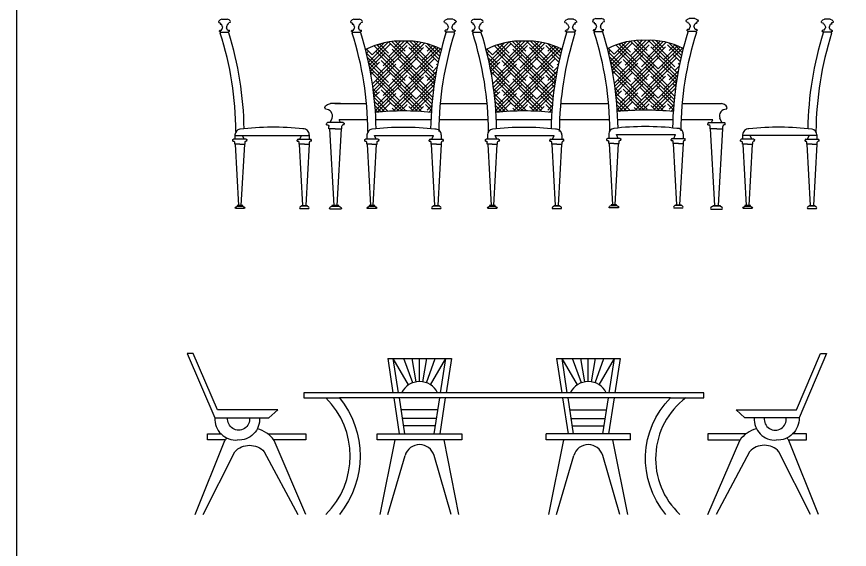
# Model space of a CAD drawing. Header units: millimetres. Extents: x 577 to 2337, y 236 to 943.
# Drawn here: x 739.874 to 744.01, y 696.494 to 699.139 of the extents above; entities that cross this region are included whole.
import ezdxf

# ---------------------------------------------------------------- set-up
doc = ezdxf.new("R2010")
doc.units = ezdxf.units.MM
doc.header["$LTSCALE"] = 0.01
doc.layers.add('06-Furn', color=4, linetype='Continuous')

# ---------------------------------------------------------------- blocks, each defined once
blk = doc.blocks.new('05')
at = {"layer": '06-Furn', "color": 17}
for p, q in [((773.66, 607.0099), (773.6669, 607.0087)), ((773.6669, 607.0087), (773.6663, 607.0021)), ((773.6663, 607.0021), (773.6726, 607.0021)), ((773.6781, 606.9894), (773.6726, 607.0021)), ((773.6742, 607.0265), (773.7025, 607.0265)), ((773.6904, 607.0265), (773.6904, 607.0271)), ((773.7033, 607.0021), (773.6978, 606.9894)), ((773.7033, 607.0021), (773.7066, 607.0021)), ((773.7066, 607.0021), (773.7097, 607.0087)), ((773.7166, 607.0099), (773.7097, 607.0087)), ((774.3157, 607.0099), (774.3225, 607.0087)), ((774.3225, 607.0087), (774.3219, 607.0021)), ((774.3219, 607.0021), (774.3282, 607.0021)), ((774.3337, 606.9894), (774.3282, 607.0021)), ((774.3298, 607.0265), (774.3581, 607.0265)), ((774.346, 607.0265), (774.346, 607.0271)), ((774.359, 607.0021), (774.3534, 606.9894)), ((774.359, 607.0021), (774.3622, 607.0021)), ((774.3622, 607.0021), (774.3653, 607.0087)), ((774.3722, 607.0099), (774.3653, 607.0087)), ((774.7802, 607.0099), (774.787, 607.0087)), ((774.7902, 607.0021), (774.787, 607.0087)), ((774.7934, 607.0021), (774.7902, 607.0021)), ((774.7934, 607.0021), (774.799, 606.9894)), ((774.8226, 607.0265), (774.7943, 607.0265)), ((774.8064, 607.0265), (774.8064, 607.0271)), ((774.8186, 606.9894), (774.8242, 607.0021)), ((774.8304, 607.0021), (774.8242, 607.0021)), ((774.8367, 607.0099), (774.8298, 607.0087)), ((774.8298, 607.0087), (774.8304, 607.0021)), ((774.9143, 607.0099), (774.9212, 607.0087)), ((774.9212, 607.0087), (774.9206, 607.0021)), ((774.9206, 607.0021), (774.9268, 607.0021)), ((774.9324, 606.9894), (774.9268, 607.0021)), ((774.9284, 607.0265), (774.9567, 607.0265)), ((774.9446, 607.0265), (774.9446, 607.0271)), ((774.9576, 607.0021), (774.952, 606.9894)), ((774.9576, 607.0021), (774.9608, 607.0021)), ((774.9608, 607.0021), (774.9639, 607.0087)), ((774.9708, 607.0099), (774.9639, 607.0087)), ((775.3788, 607.0099), (775.3857, 607.0087)), ((775.3888, 607.0021), (775.3857, 607.0087)), ((775.392, 607.0021), (775.3888, 607.0021)), ((775.392, 607.0021), (775.3976, 606.9894)), ((775.4212, 607.0265), (775.3929, 607.0265)), ((775.405, 607.0265), (775.405, 607.0271)), ((775.4173, 606.9894), (775.4228, 607.0021)), ((775.4291, 607.0021), (775.4228, 607.0021)), ((775.4353, 607.0099), (775.4284, 607.0087)), ((775.4284, 607.0087), (775.4291, 607.0021)), ((775.5175, 607.0139), (775.5244, 607.0127)), ((775.5244, 607.0127), (775.5238, 607.0061)), ((775.5238, 607.0061), (775.53, 607.0061)), ((775.5356, 606.9934), (775.53, 607.0061)), ((775.5317, 607.0304), (775.5599, 607.0304)), ((775.5479, 607.0304), (775.5479, 607.0311)), ((775.5608, 607.0061), (775.5553, 606.9934)), ((775.5608, 607.0061), (775.5641, 607.0061)), ((775.5641, 607.0061), (775.5672, 607.0127)), ((775.5741, 607.0139), (775.5672, 607.0127)), ((775.982, 607.0139), (775.9889, 607.0127)), ((775.992, 607.0061), (775.9889, 607.0127)), ((775.9953, 607.0061), (775.992, 607.0061)), ((775.9953, 607.0061), (776.0008, 606.9934)), ((776.0245, 607.0304), (775.9962, 607.0304)), ((776.0083, 607.0304), (776.0083, 607.0311)), ((776.0205, 606.9934), (776.0261, 607.0061)), ((776.0323, 607.0061), (776.0261, 607.0061)), ((776.0386, 607.0139), (776.0317, 607.0127)), ((776.0317, 607.0127), (776.0323, 607.0061)), ((776.6538, 607.0099), (776.6607, 607.0087)), ((776.6638, 607.0021), (776.6607, 607.0087)), ((776.667, 607.0021), (776.6638, 607.0021)), ((776.667, 607.0021), (776.6726, 606.9894)), ((776.6962, 607.0265), (776.6679, 607.0265)), ((776.68, 607.0265), (776.68, 607.0271)), ((776.6923, 606.9894), (776.6978, 607.0021)), ((776.7041, 607.0021), (776.6978, 607.0021)), ((776.7103, 607.0099), (776.7035, 607.0087)), ((776.7035, 607.0087), (776.7041, 607.0021)), ((773.6634, 606.9653), (773.6634, 606.9689)), ((773.6634, 606.9653), (773.6668, 606.9653)), ((773.6665, 606.9722), (773.6728, 606.9722)), ((773.6707, 606.9618), (773.705, 606.9618)), ((773.6728, 606.9722), (773.6781, 606.9844)), ((773.7031, 606.9722), (773.6978, 606.9844)), ((773.7031, 606.9722), (773.7109, 606.9722)), ((773.7132, 606.9653), (773.7096, 606.9653)), ((773.7132, 606.9653), (773.7132, 606.9689)), ((774.319, 606.9653), (774.319, 606.9689)), ((774.319, 606.9653), (774.3224, 606.9653)), ((774.3221, 606.9722), (774.3284, 606.9722)), ((774.3263, 606.9618), (774.3606, 606.9618)), ((774.3284, 606.9722), (774.3337, 606.9844)), ((774.3587, 606.9722), (774.3534, 606.9844)), ((774.3587, 606.9722), (774.3665, 606.9722)), ((774.3688, 606.9653), (774.3652, 606.9653)), ((774.3688, 606.9653), (774.3688, 606.9689)), ((774.7836, 606.9653), (774.7836, 606.9689)), ((774.7836, 606.9653), (774.7871, 606.9653)), ((774.7936, 606.9722), (774.7859, 606.9722)), ((774.8261, 606.9618), (774.7918, 606.9618)), ((774.7936, 606.9722), (774.799, 606.9844)), ((774.824, 606.9722), (774.8186, 606.9844)), ((774.8303, 606.9722), (774.824, 606.9722)), ((774.8334, 606.9653), (774.8299, 606.9653)), ((774.8334, 606.9653), (774.8334, 606.9689)), ((774.9176, 606.9653), (774.9176, 606.9689)), ((774.9176, 606.9653), (774.9211, 606.9653)), ((774.9207, 606.9722), (774.927, 606.9722)), ((774.9249, 606.9618), (774.9592, 606.9618)), ((774.927, 606.9722), (774.9324, 606.9844)), ((774.9574, 606.9722), (774.952, 606.9844)), ((774.9574, 606.9722), (774.9651, 606.9722)), ((774.9674, 606.9653), (774.9638, 606.9653)), ((774.9674, 606.9653), (774.9674, 606.9689)), ((775.3822, 606.9653), (775.3822, 606.9689)), ((775.3822, 606.9653), (775.3858, 606.9653)), ((775.3922, 606.9722), (775.3845, 606.9722)), ((775.4247, 606.9618), (775.3904, 606.9618)), ((775.3922, 606.9722), (775.3976, 606.9844)), ((775.4226, 606.9722), (775.4173, 606.9844)), ((775.4289, 606.9722), (775.4226, 606.9722)), ((775.432, 606.9653), (775.4285, 606.9653)), ((775.432, 606.9653), (775.432, 606.9689)), ((775.5208, 606.9693), (775.5208, 606.9729)), ((775.5208, 606.9693), (775.5243, 606.9693)), ((775.5239, 606.9762), (775.5302, 606.9762)), ((775.5281, 606.9658), (775.5625, 606.9658)), ((775.5302, 606.9762), (775.5356, 606.9884)), ((775.5606, 606.9762), (775.5553, 606.9884)), ((775.5606, 606.9762), (775.5683, 606.9762)), ((775.5707, 606.9693), (775.5671, 606.9693)), ((775.5707, 606.9693), (775.5707, 606.9729)), ((775.9855, 606.9693), (775.9855, 606.9729)), ((775.9855, 606.9693), (775.989, 606.9693)), ((775.9955, 606.9762), (775.9878, 606.9762)), ((776.028, 606.9658), (775.9936, 606.9658)), ((775.9955, 606.9762), (776.0008, 606.9884)), ((776.0259, 606.9762), (776.0205, 606.9884)), ((776.0322, 606.9762), (776.0259, 606.9762)), ((776.0353, 606.9693), (776.0318, 606.9693)), ((776.0353, 606.9693), (776.0353, 606.9729)), ((776.6572, 606.9653), (776.6572, 606.9689)), ((776.6572, 606.9653), (776.6608, 606.9653)), ((776.6672, 606.9722), (776.6595, 606.9722)), ((776.6997, 606.9618), (776.6654, 606.9618)), ((776.6672, 606.9722), (776.6726, 606.9844)), ((776.6976, 606.9722), (776.6923, 606.9844)), ((776.7039, 606.9722), (776.6976, 606.9722)), ((776.707, 606.9653), (776.7035, 606.9653)), ((776.707, 606.9653), (776.707, 606.9689)), ((774.5578, 606.9137), (774.5534, 606.9181)), ((774.2634, 606.6087), (774.2138, 606.6087)), ((774.235, 606.6087), (774.235, 606.6099)), ((774.235, 606.6087), (774.3933, 606.6087)), ((774.7591, 606.6087), (774.9919, 606.6087)), ((775.3577, 606.6087), (775.5955, 606.6087)), ((775.9606, 606.6087), (776.1354, 606.6087)), ((776.107, 606.6087), (776.1566, 606.6087)), ((776.1354, 606.6087), (776.1354, 606.6099)), ((774.195, 606.5015), (774.195, 606.5078)), ((774.2769, 606.5135), (774.199, 606.5135)), ((774.2126, 606.5135), (774.222, 606.535)), ((774.3988, 606.5272), (774.2574, 606.5272)), ((774.2633, 606.5135), (774.2574, 606.5272)), ((774.2823, 606.5015), (774.2823, 606.5078)), ((774.7129, 606.5272), (774.4395, 606.5272)), ((774.9974, 606.5272), (774.7536, 606.5272)), ((775.3115, 606.5272), (775.0381, 606.5272)), ((775.6008, 606.5272), (775.3522, 606.5272)), ((775.9146, 606.5272), (775.6415, 606.5272)), ((776.113, 606.5272), (775.9553, 606.5272)), ((776.088, 606.5015), (776.088, 606.5078)), ((776.0935, 606.5135), (776.1713, 606.5135)), ((776.107, 606.5135), (776.113, 606.5272)), ((776.1578, 606.5135), (776.1484, 606.535)), ((776.1754, 606.5015), (776.1754, 606.5078)), ((774.195, 606.5015), (774.2012, 606.5015)), ((774.2065, 606.482), (774.2065, 606.4946)), ((774.2378, 606.482), (774.2065, 606.482)), ((774.2093, 606.4819), (774.2301, 606.1014)), ((774.2378, 606.482), (774.2708, 606.482)), ((774.2474, 606.1014), (774.2682, 606.4819)), ((774.2708, 606.482), (774.2708, 606.4955)), ((774.2823, 606.5015), (774.2762, 606.5015)), ((776.088, 606.5015), (776.0941, 606.5015)), ((776.0996, 606.482), (776.0996, 606.4955)), ((776.1325, 606.482), (776.0996, 606.482)), ((776.123, 606.1014), (776.1022, 606.4819)), ((776.1325, 606.482), (776.1638, 606.482)), ((776.1611, 606.4819), (776.1403, 606.1014)), ((776.1638, 606.482), (776.1638, 606.4946)), ((776.1754, 606.5015), (776.1692, 606.5015)), ((773.7293, 606.421), (773.7293, 606.4261)), ((773.7293, 606.421), (773.7343, 606.421)), ((773.7949, 606.4306), (773.7326, 606.4306)), ((773.7396, 606.4527), (773.7396, 606.4306)), ((773.7396, 606.4498), (774.1089, 606.4498)), ((773.786, 606.4306), (773.7777, 606.4498)), ((773.7992, 606.421), (773.7943, 606.421)), ((773.7992, 606.421), (773.7992, 606.4261)), ((774.0493, 606.421), (774.0493, 606.4261)), ((774.0493, 606.421), (774.0542, 606.421)), ((774.0537, 606.4306), (774.1159, 606.4306)), ((774.0625, 606.4306), (774.0709, 606.4498)), ((774.1089, 606.4527), (774.1089, 606.4306)), ((774.1192, 606.421), (774.1142, 606.421)), ((774.1192, 606.421), (774.1192, 606.4261)), ((774.385, 606.421), (774.385, 606.4261)), ((774.385, 606.421), (774.3899, 606.421)), ((774.4505, 606.4306), (774.3882, 606.4306)), ((774.3952, 606.4527), (774.3952, 606.4306)), ((774.4333, 606.4498), (774.7265, 606.4498)), ((774.4416, 606.4306), (774.4333, 606.4498)), ((774.4548, 606.421), (774.45, 606.421)), ((774.4548, 606.421), (774.4548, 606.4261)), ((774.7049, 606.421), (774.7049, 606.4261)), ((774.7049, 606.421), (774.7098, 606.421)), ((774.7093, 606.4306), (774.7716, 606.4306)), ((774.7181, 606.4306), (774.7265, 606.4498)), ((774.7646, 606.4527), (774.7646, 606.4306)), ((774.7748, 606.421), (774.7698, 606.421)), ((774.7748, 606.421), (774.7748, 606.4261)), ((774.9836, 606.421), (774.9836, 606.4261)), ((774.9836, 606.421), (774.9886, 606.421)), ((775.0491, 606.4306), (774.9868, 606.4306)), ((774.9938, 606.4527), (774.9938, 606.4306)), ((775.0319, 606.4498), (775.3251, 606.4498)), ((775.0403, 606.4306), (775.0319, 606.4498)), ((775.0534, 606.421), (775.0486, 606.421)), ((775.0534, 606.421), (775.0534, 606.4261)), ((775.3035, 606.421), (775.3035, 606.4261)), ((775.3035, 606.421), (775.3084, 606.421)), ((775.3079, 606.4306), (775.3702, 606.4306)), ((775.3167, 606.4306), (775.3251, 606.4498)), ((775.3632, 606.4527), (775.3632, 606.4306)), ((775.3734, 606.421), (775.3684, 606.421)), ((775.3734, 606.421), (775.3734, 606.4261)), ((775.5868, 606.425), (775.5868, 606.43)), ((775.5868, 606.425), (775.5918, 606.425)), ((775.6523, 606.4346), (775.5901, 606.4346)), ((775.5961, 606.4095), (775.5961, 606.4195)), ((775.5971, 606.4567), (775.5971, 606.4346)), ((775.6351, 606.4537), (775.9284, 606.4537)), ((775.6435, 606.4346), (775.6351, 606.4537)), ((775.6475, 606.4095), (775.6475, 606.4203)), ((775.6567, 606.425), (775.6518, 606.425)), ((775.6567, 606.425), (775.6567, 606.43)), ((775.9068, 606.425), (775.9068, 606.43)), ((775.9068, 606.425), (775.9117, 606.425)), ((775.9111, 606.4346), (775.9734, 606.4346)), ((775.916, 606.4095), (775.916, 606.4203)), ((775.92, 606.4346), (775.9284, 606.4537)), ((775.9664, 606.4567), (775.9664, 606.4346)), ((775.9674, 606.4095), (775.9674, 606.4195)), ((775.9767, 606.425), (775.9717, 606.425)), ((775.9767, 606.425), (775.9767, 606.43)), ((776.2512, 606.421), (776.2512, 606.4261)), ((776.2512, 606.421), (776.2562, 606.421)), ((776.3167, 606.4306), (776.2544, 606.4306)), ((776.2614, 606.4527), (776.2614, 606.4306)), ((776.6308, 606.4498), (776.2614, 606.4498)), ((776.3079, 606.4306), (776.2995, 606.4498)), ((776.3211, 606.421), (776.3162, 606.421)), ((776.3211, 606.421), (776.3211, 606.4261)), ((776.5712, 606.421), (776.5712, 606.4261)), ((776.5712, 606.421), (776.576, 606.421)), ((776.5755, 606.4306), (776.6378, 606.4306)), ((776.5844, 606.4306), (776.5927, 606.4498)), ((776.6308, 606.4527), (776.6308, 606.4306)), ((776.641, 606.421), (776.636, 606.421)), ((776.641, 606.421), (776.641, 606.4261)), ((773.7386, 606.4055), (773.7386, 606.4156)), ((773.7636, 606.4055), (773.7386, 606.4055)), ((773.7408, 606.4054), (773.7574, 606.1009)), ((773.7636, 606.4055), (773.79, 606.4055)), ((773.7712, 606.1009), (773.7879, 606.4054)), ((773.79, 606.4055), (773.79, 606.4163)), ((774.0585, 606.4055), (774.0585, 606.4163)), ((774.0849, 606.4055), (774.0585, 606.4055)), ((774.0773, 606.1009), (774.0606, 606.4054)), ((774.0849, 606.4055), (774.11, 606.4055)), ((774.1078, 606.4054), (774.0911, 606.1009)), ((774.11, 606.4055), (774.11, 606.4156)), ((774.3942, 606.4055), (774.3942, 606.4156)), ((774.4192, 606.4055), (774.3942, 606.4055)), ((774.3964, 606.4054), (774.413, 606.1009)), ((774.4192, 606.4055), (774.4456, 606.4055)), ((774.4268, 606.1009), (774.4435, 606.4054)), ((774.4456, 606.4055), (774.4456, 606.4163)), ((774.7142, 606.4055), (774.7142, 606.4163)), ((774.7405, 606.4055), (774.7142, 606.4055)), ((774.7329, 606.1009), (774.7163, 606.4054)), ((774.7405, 606.4055), (774.7656, 606.4055)), ((774.7634, 606.4054), (774.7467, 606.1009)), ((774.7656, 606.4055), (774.7656, 606.4156)), ((774.9928, 606.4055), (774.9928, 606.4156)), ((775.0179, 606.4055), (774.9928, 606.4055)), ((774.995, 606.4054), (775.0116, 606.1009)), ((775.0179, 606.4055), (775.0442, 606.4055)), ((775.0255, 606.1009), (775.0421, 606.4054)), ((775.0442, 606.4055), (775.0442, 606.4163)), ((775.3128, 606.4055), (775.3128, 606.4163)), ((775.3391, 606.4055), (775.3128, 606.4055)), ((775.3315, 606.1009), (775.3149, 606.4054)), ((775.3391, 606.4055), (775.3642, 606.4055)), ((775.362, 606.4054), (775.3454, 606.1009)), ((775.3642, 606.4055), (775.3642, 606.4156)), ((775.6211, 606.4095), (775.5961, 606.4095)), ((775.5982, 606.4094), (775.6149, 606.1049)), ((775.6211, 606.4095), (775.6475, 606.4095)), ((775.6287, 606.1049), (775.6454, 606.4094)), ((775.9424, 606.4095), (775.916, 606.4095)), ((775.9348, 606.1049), (775.9181, 606.4094)), ((775.9424, 606.4095), (775.9674, 606.4095)), ((775.9653, 606.4094), (775.9486, 606.1049)), ((776.2604, 606.4055), (776.2604, 606.4156)), ((776.2855, 606.4055), (776.2604, 606.4055)), ((776.2626, 606.4054), (776.2793, 606.1009)), ((776.2855, 606.4055), (776.3118, 606.4055)), ((776.2931, 606.1009), (776.3097, 606.4054)), ((776.3118, 606.4055), (776.3118, 606.4163)), ((776.5804, 606.4055), (776.5804, 606.4163)), ((776.6067, 606.4055), (776.5804, 606.4055)), ((776.5991, 606.1009), (776.5825, 606.4054)), ((776.6067, 606.4055), (776.6318, 606.4055)), ((776.6296, 606.4054), (776.613, 606.1009)), ((776.6318, 606.4055), (776.6318, 606.4156)), ((773.7505, 606.1009), (773.7505, 606.0979)), ((773.778, 606.1009), (773.7505, 606.1009)), ((773.7505, 606.0979), (773.778, 606.0979)), ((773.778, 606.0979), (773.778, 606.1009)), ((774.0706, 606.0979), (774.0706, 606.1009)), ((774.0706, 606.1009), (774.0981, 606.1009)), ((774.0981, 606.0979), (774.0706, 606.0979)), ((774.0981, 606.1009), (774.0981, 606.0979)), ((774.2214, 606.1014), (774.2214, 606.0975)), ((774.2557, 606.1014), (774.2214, 606.1014)), ((774.2214, 606.0975), (774.2557, 606.0975)), ((774.2557, 606.0975), (774.2557, 606.1014)), ((774.4061, 606.1009), (774.4061, 606.0979)), ((774.4336, 606.1009), (774.4061, 606.1009)), ((774.4061, 606.0979), (774.4336, 606.0979)), ((774.4336, 606.0979), (774.4336, 606.1009)), ((774.7262, 606.0979), (774.7262, 606.1009)), ((774.7262, 606.1009), (774.7537, 606.1009)), ((774.7537, 606.0979), (774.7262, 606.0979)), ((774.7537, 606.1009), (774.7537, 606.0979)), ((775.0047, 606.1009), (775.0047, 606.0979)), ((775.0322, 606.1009), (775.0047, 606.1009)), ((775.0047, 606.0979), (775.0322, 606.0979)), ((775.0322, 606.0979), (775.0322, 606.1009)), ((775.3248, 606.0979), (775.3248, 606.1009)), ((775.3248, 606.1009), (775.3523, 606.1009)), ((775.3523, 606.0979), (775.3248, 606.0979)), ((775.3523, 606.1009), (775.3523, 606.0979)), ((775.6444, 606.0903), (775.599, 606.0903)), ((775.608, 606.1049), (775.608, 606.1019)), ((775.6354, 606.1049), (775.608, 606.1049)), ((775.608, 606.1019), (775.6354, 606.1019)), ((775.6354, 606.1019), (775.6354, 606.1049)), ((775.9191, 606.0903), (775.9645, 606.0903)), ((775.9281, 606.1019), (775.9281, 606.1049)), ((775.9281, 606.1049), (775.9555, 606.1049)), ((775.9555, 606.1019), (775.9281, 606.1019)), ((775.9555, 606.1049), (775.9555, 606.1019)), ((776.1146, 606.0975), (776.1146, 606.1014)), ((776.1146, 606.1014), (776.149, 606.1014)), ((776.149, 606.0975), (776.1146, 606.0975)), ((776.149, 606.1014), (776.149, 606.0975)), ((776.2723, 606.1009), (776.2723, 606.0979)), ((776.2998, 606.1009), (776.2723, 606.1009)), ((776.2723, 606.0979), (776.2998, 606.0979)), ((776.2998, 606.0979), (776.2998, 606.1009)), ((776.5924, 606.0979), (776.5924, 606.1009)), ((776.5924, 606.1009), (776.6199, 606.1009)), ((776.6199, 606.0979), (776.5924, 606.0979)), ((776.6199, 606.1009), (776.6199, 606.0979)), ((773.7869, 606.0863), (773.7415, 606.0863)), ((774.0616, 606.0863), (774.107, 606.0863)), ((774.267, 606.083), (774.2102, 606.083)), ((774.4426, 606.0863), (774.3971, 606.0863)), ((774.7172, 606.0863), (774.7627, 606.0863)), ((775.0412, 606.0863), (774.9957, 606.0863)), ((775.3158, 606.0863), (775.3613, 606.0863)), ((776.1034, 606.083), (776.1602, 606.083)), ((776.3088, 606.0863), (776.2633, 606.0863)), ((776.5834, 606.0863), (776.6289, 606.0863))]:
    blk.add_line(p, q, dxfattribs=at)
at = {"layer": '06-Furn', "color": 243}
for p, q in [((774.4755, 606.7948), (774.5988, 606.9181)), ((774.5029, 606.8405), (774.5803, 606.9178)), ((774.6127, 606.8222), (774.5191, 606.9158)), ((774.5304, 606.8862), (774.5623, 606.9181)), ((774.5852, 606.8679), (774.5359, 606.9173)), ((774.7224, 606.7856), (774.59, 606.9181)), ((774.695, 606.8314), (774.6084, 606.9179)), ((774.6675, 606.8771), (774.6279, 606.9167)), ((775.0741, 606.7948), (775.1975, 606.9181)), ((775.1016, 606.8405), (775.1789, 606.9178)), ((775.2113, 606.8222), (775.1177, 606.9158)), ((775.129, 606.8862), (775.1609, 606.9181)), ((775.1839, 606.8679), (775.1345, 606.9173)), ((775.1564, 606.9137), (775.152, 606.9181)), ((775.321, 606.7856), (775.1886, 606.9181)), ((775.2936, 606.8314), (775.2071, 606.9179)), ((775.2662, 606.8771), (775.2266, 606.9167)), ((775.6047, 606.8175), (775.7048, 606.9176)), ((775.6774, 606.7988), (775.8007, 606.9221)), ((775.7048, 606.8445), (775.7821, 606.9218)), ((775.842, 606.7805), (775.7049, 606.9176)), ((775.8145, 606.8262), (775.721, 606.9198)), ((775.7322, 606.8902), (775.7642, 606.9221)), ((775.7871, 606.8719), (775.7377, 606.9213)), ((775.7597, 606.9176), (775.7553, 606.922)), ((775.7871, 606.8353), (775.8672, 606.9154)), ((775.9243, 606.7896), (775.7918, 606.9221)), ((775.8968, 606.8353), (775.8103, 606.9219)), ((775.8145, 606.8811), (775.8516, 606.9181)), ((775.8694, 606.8811), (775.8298, 606.9207)), ((774.3889, 606.8728), (774.3951, 606.879)), ((774.4206, 606.8496), (774.3926, 606.8777)), ((774.4028, 606.8135), (774.5029, 606.9136)), ((774.406, 606.7984), (774.5121, 606.9045)), ((774.4206, 606.8496), (774.4803, 606.9093)), ((774.5578, 606.7673), (774.4306, 606.8945)), ((774.5304, 606.8131), (774.4441, 606.8993)), ((774.4481, 606.8954), (774.4556, 606.9029)), ((774.4481, 606.7491), (774.5944, 606.8954)), ((774.5029, 606.8588), (774.4581, 606.9036)), ((774.4755, 606.9045), (774.4725, 606.9075)), ((774.6401, 606.7765), (774.503, 606.9136)), ((774.6675, 606.7308), (774.5212, 606.8771)), ((774.5304, 606.7399), (774.6767, 606.8862)), ((774.5578, 606.7856), (774.6804, 606.9082)), ((774.5852, 606.8314), (774.6653, 606.9114)), ((774.7375, 606.7523), (774.6035, 606.8862)), ((774.6127, 606.8771), (774.6497, 606.9141)), ((774.6127, 606.7308), (774.759, 606.8771)), ((774.6401, 606.7765), (774.7484, 606.8848)), ((774.6675, 606.8222), (774.7357, 606.8904)), ((774.7528, 606.8284), (774.6858, 606.8954)), ((774.695, 606.8679), (774.7225, 606.8955)), ((774.7562, 606.8432), (774.6951, 606.9044)), ((774.7598, 606.858), (774.7221, 606.8956)), ((774.9875, 606.8728), (774.9938, 606.879)), ((775.0193, 606.8496), (774.9912, 606.8777)), ((775.0014, 606.8135), (775.1015, 606.9136)), ((775.0046, 606.7984), (775.1107, 606.9045)), ((775.0193, 606.8496), (775.0789, 606.9093)), ((775.1564, 606.7673), (775.0293, 606.8945)), ((775.129, 606.8131), (775.0428, 606.8993)), ((775.0467, 606.8954), (775.0542, 606.9029)), ((775.0467, 606.7491), (775.193, 606.8954)), ((775.1016, 606.8588), (775.0567, 606.9036)), ((775.0741, 606.9045), (775.0712, 606.9075)), ((775.2387, 606.7765), (775.1016, 606.9136)), ((775.2662, 606.7308), (775.1199, 606.8771)), ((775.129, 606.7399), (775.2753, 606.8862)), ((775.1564, 606.7856), (775.279, 606.9082)), ((775.1839, 606.8314), (775.2639, 606.9114)), ((775.3361, 606.7523), (775.2021, 606.8862)), ((775.2113, 606.8771), (775.2483, 606.9141)), ((775.2113, 606.7308), (775.3576, 606.8771)), ((775.2387, 606.7765), (775.3471, 606.8848)), ((775.2662, 606.8222), (775.3343, 606.8904)), ((775.3514, 606.8284), (775.2844, 606.8954)), ((775.2936, 606.8679), (775.3211, 606.8955)), ((775.3549, 606.8432), (775.2937, 606.9044)), ((775.3584, 606.858), (775.3208, 606.8956)), ((775.5908, 606.8767), (775.597, 606.883)), ((775.6225, 606.8536), (775.5945, 606.8817)), ((775.6079, 606.8024), (775.714, 606.9085)), ((775.6225, 606.8536), (775.6822, 606.9133)), ((775.7597, 606.7713), (775.6325, 606.8985)), ((775.7322, 606.8171), (775.646, 606.9033)), ((775.65, 606.8994), (775.6575, 606.9069)), ((775.65, 606.753), (775.7963, 606.8994)), ((775.7048, 606.8628), (775.66, 606.9076)), ((775.6774, 606.9085), (775.6744, 606.9115)), ((775.8694, 606.7348), (775.7231, 606.8811)), ((775.7322, 606.7439), (775.8786, 606.8902)), ((775.7597, 606.7896), (775.8822, 606.9122)), ((775.9393, 606.7563), (775.8054, 606.8902)), ((775.8145, 606.7348), (775.9609, 606.8811)), ((775.842, 606.7805), (775.9503, 606.8888)), ((775.8694, 606.8262), (775.9376, 606.8943)), ((775.9547, 606.8324), (775.8877, 606.8994)), ((775.8968, 606.8719), (775.9244, 606.8995)), ((775.9581, 606.8472), (775.897, 606.9083)), ((775.9617, 606.862), (775.924, 606.8996)), ((774.4481, 606.8039), (774.3921, 606.8599)), ((774.3925, 606.8581), (774.4024, 606.8679)), ((774.4755, 606.7582), (774.3978, 606.8359)), ((774.4091, 606.7832), (774.4847, 606.8588)), ((774.4226, 606.7053), (774.567, 606.8496)), ((774.5852, 606.7216), (774.4389, 606.8679)), ((774.5029, 606.6942), (774.6493, 606.8405)), ((774.7348, 606.7367), (774.631, 606.8405)), ((774.7495, 606.8134), (774.7133, 606.8496)), ((775.0467, 606.8039), (774.9907, 606.8599)), ((774.9912, 606.8581), (775.001, 606.8679)), ((775.0741, 606.7582), (774.9965, 606.8359)), ((775.0077, 606.7832), (775.0833, 606.8588)), ((775.0212, 606.7053), (775.1656, 606.8496)), ((775.1839, 606.7216), (775.0376, 606.8679)), ((775.1016, 606.6942), (775.2479, 606.8405)), ((775.3334, 606.7367), (775.2296, 606.8405)), ((775.3481, 606.8134), (775.3119, 606.8496)), ((775.65, 606.8079), (775.594, 606.8639)), ((775.5944, 606.8621), (775.6042, 606.8719)), ((775.6774, 606.7622), (775.5997, 606.8399)), ((775.611, 606.7872), (775.6865, 606.8628)), ((775.6245, 606.7093), (775.7688, 606.8536)), ((775.7871, 606.7256), (775.6408, 606.8719)), ((775.7048, 606.6982), (775.8511, 606.8445)), ((775.8968, 606.689), (775.7505, 606.8353)), ((775.7871, 606.689), (775.9334, 606.8353)), ((775.9366, 606.7407), (775.8328, 606.8445)), ((775.9514, 606.8174), (775.9151, 606.8536)), ((774.5029, 606.7125), (774.4031, 606.8123)), ((774.4121, 606.7679), (774.4572, 606.8131)), ((774.4249, 606.6893), (774.5395, 606.8039)), ((774.6127, 606.6759), (774.4664, 606.8222)), ((774.4755, 606.6485), (774.6218, 606.7948)), ((774.695, 606.6851), (774.5487, 606.8314)), ((774.5852, 606.6851), (774.7315, 606.8314)), ((774.7322, 606.721), (774.6584, 606.7948)), ((774.7463, 606.7983), (774.7407, 606.8039)), ((775.1016, 606.7125), (775.0017, 606.8123)), ((775.0107, 606.7679), (775.0558, 606.8131)), ((775.0235, 606.6893), (775.1381, 606.8039)), ((775.2113, 606.6759), (775.065, 606.8222)), ((775.0741, 606.6485), (775.2204, 606.7948)), ((775.2936, 606.6851), (775.1473, 606.8314)), ((775.1839, 606.6851), (775.3302, 606.8314)), ((775.3308, 606.721), (775.257, 606.7948)), ((775.3449, 606.7983), (775.3393, 606.8039)), ((775.7048, 606.7165), (775.605, 606.8163)), ((775.7322, 606.6707), (775.6098, 606.7932)), ((775.6139, 606.7719), (775.6591, 606.8171)), ((775.6268, 606.6933), (775.7414, 606.8079)), ((775.8145, 606.6799), (775.6682, 606.8262)), ((775.6774, 606.6525), (775.8237, 606.7988)), ((775.9341, 606.725), (775.8603, 606.7988)), ((775.9243, 606.7713), (775.9464, 606.7934)), ((775.9482, 606.8023), (775.9426, 606.8079)), ((774.5304, 606.6668), (774.4079, 606.7892)), ((774.5578, 606.621), (774.4123, 606.7666)), ((774.4149, 606.7524), (774.4298, 606.7673)), ((774.4271, 606.6732), (774.5121, 606.7582)), ((774.6401, 606.6302), (774.4938, 606.7765)), ((774.5578, 606.6393), (774.7041, 606.7856)), ((774.7214, 606.6403), (774.5761, 606.7856)), ((774.695, 606.7216), (774.7401, 606.7668)), ((774.7224, 606.7673), (774.7445, 606.7894)), ((775.129, 606.6668), (775.0065, 606.7892)), ((775.1564, 606.621), (775.0109, 606.7666)), ((775.0135, 606.7524), (775.0284, 606.7673)), ((775.0257, 606.6732), (775.1107, 606.7582)), ((775.2387, 606.6302), (775.0924, 606.7765)), ((775.1564, 606.6393), (775.3027, 606.7856)), ((775.32, 606.6403), (775.1747, 606.7856)), ((775.2936, 606.7216), (775.3387, 606.7668)), ((775.321, 606.7673), (775.3431, 606.7894)), ((775.7597, 606.625), (775.6142, 606.7705)), ((775.6167, 606.7564), (775.6317, 606.7713)), ((775.6289, 606.6772), (775.714, 606.7622)), ((775.65, 606.6067), (775.7963, 606.753)), ((775.842, 606.6342), (775.6957, 606.7805)), ((775.7597, 606.6433), (775.906, 606.7896)), ((775.9233, 606.6443), (775.778, 606.7896)), ((775.9316, 606.7091), (775.8877, 606.753)), ((775.8968, 606.7256), (775.942, 606.7707)), ((774.4291, 606.6569), (774.4847, 606.7125)), ((774.5852, 606.5753), (774.4389, 606.7216)), ((774.4481, 606.6028), (774.5944, 606.7491)), ((774.6675, 606.5845), (774.5212, 606.7308)), ((774.5304, 606.5936), (774.6767, 606.7399)), ((774.7197, 606.6238), (774.6035, 606.7399)), ((774.6401, 606.6302), (774.7324, 606.7225)), ((774.6675, 606.6759), (774.7361, 606.7445)), ((774.7298, 606.7051), (774.6858, 606.7491)), ((775.0277, 606.6569), (775.0833, 606.7125)), ((775.1839, 606.5753), (775.0376, 606.7216)), ((775.0467, 606.6028), (775.193, 606.7491)), ((775.2662, 606.5845), (775.1199, 606.7308)), ((775.129, 606.5936), (775.2753, 606.7399)), ((775.3183, 606.6238), (775.2021, 606.7399)), ((775.2387, 606.6302), (775.3311, 606.7225)), ((775.2662, 606.6759), (775.3347, 606.7445)), ((775.3284, 606.7051), (775.2844, 606.7491)), ((775.6309, 606.6609), (775.6865, 606.7165)), ((775.7871, 606.5793), (775.6408, 606.7256)), ((775.8694, 606.5885), (775.7231, 606.7348)), ((775.7322, 606.5976), (775.8786, 606.7439)), ((775.9215, 606.6278), (775.8054, 606.7439)), ((775.842, 606.6342), (775.9343, 606.7265)), ((775.8694, 606.6799), (775.938, 606.7484)), ((774.4481, 606.6576), (774.4262, 606.6795)), ((774.4369, 606.5733), (774.567, 606.7033)), ((774.5713, 606.571), (774.4664, 606.6759)), ((774.5251, 606.5701), (774.6493, 606.6942)), ((774.6656, 606.5681), (774.5487, 606.6851)), ((774.6127, 606.5845), (774.7291, 606.7009)), ((774.6169, 606.5704), (774.7262, 606.6797)), ((774.7181, 606.6071), (774.631, 606.6942)), ((774.7275, 606.6891), (774.7133, 606.7033)), ((775.0467, 606.6576), (775.0248, 606.6795)), ((775.0356, 606.5733), (775.1656, 606.7033)), ((775.1699, 606.571), (775.065, 606.6759)), ((775.1237, 606.5701), (775.2479, 606.6942)), ((775.2642, 606.5681), (775.1473, 606.6851)), ((775.2113, 606.5845), (775.3278, 606.7009)), ((775.2155, 606.5704), (775.3248, 606.6797)), ((775.3167, 606.6071), (775.2296, 606.6942)), ((775.3261, 606.6891), (775.3119, 606.7033)), ((775.65, 606.6616), (775.6281, 606.6835)), ((775.6328, 606.6445), (775.6591, 606.6707)), ((775.6388, 606.5773), (775.7688, 606.7073)), ((775.7731, 606.575), (775.6682, 606.6799)), ((775.727, 606.5741), (775.8511, 606.6982)), ((775.8675, 606.5721), (775.7505, 606.689)), ((775.8145, 606.5885), (775.931, 606.7049)), ((775.8188, 606.5744), (775.928, 606.6837)), ((775.92, 606.6111), (775.8328, 606.6982)), ((775.9293, 606.6931), (775.9151, 606.7073)), ((774.4755, 606.6119), (774.4289, 606.6585)), ((774.431, 606.6405), (774.4572, 606.6668)), ((774.5002, 606.5689), (774.4312, 606.6379)), ((774.4468, 606.5649), (774.5395, 606.6576)), ((774.5532, 606.5708), (774.4938, 606.6302)), ((774.544, 606.5706), (774.6218, 606.6485)), ((774.6462, 606.5692), (774.5761, 606.6393)), ((774.6346, 606.5698), (774.7041, 606.6393)), ((774.7167, 606.5902), (774.6584, 606.6485)), ((775.0741, 606.6119), (775.0275, 606.6585)), ((775.0296, 606.6405), (775.0558, 606.6668)), ((775.0988, 606.5689), (775.0299, 606.6379)), ((775.0454, 606.5649), (775.1381, 606.6576)), ((775.1518, 606.5708), (775.0924, 606.6302)), ((775.1426, 606.5706), (775.2204, 606.6485)), ((775.2448, 606.5692), (775.1747, 606.6393)), ((775.2332, 606.5698), (775.3027, 606.6393)), ((775.3153, 606.5902), (775.257, 606.6485)), ((775.6774, 606.6159), (775.6307, 606.6625)), ((775.7021, 606.5729), (775.6331, 606.6419)), ((775.6487, 606.5689), (775.7414, 606.6616)), ((775.755, 606.5748), (775.6957, 606.6342)), ((775.7459, 606.5746), (775.8237, 606.6525)), ((775.8481, 606.5732), (775.778, 606.6433)), ((775.8364, 606.5738), (775.906, 606.6433)), ((775.9185, 606.5942), (775.8603, 606.6525)), ((774.483, 606.5679), (774.4333, 606.6175)), ((774.466, 606.5666), (774.4351, 606.5974)), ((774.4668, 606.5667), (774.5121, 606.6119)), ((774.5353, 606.5704), (774.5212, 606.5845)), ((774.5626, 606.571), (774.5944, 606.6028)), ((774.6271, 606.5701), (774.6035, 606.5936)), ((774.652, 606.5689), (774.6767, 606.5936)), ((774.7154, 606.5732), (774.6858, 606.6028)), ((774.695, 606.5753), (774.7173, 606.5976)), ((775.0816, 606.5679), (775.0319, 606.6175)), ((775.0646, 606.5666), (775.0337, 606.5974)), ((775.0655, 606.5667), (775.1107, 606.6119)), ((775.1339, 606.5704), (775.1199, 606.5845)), ((775.1612, 606.571), (775.193, 606.6028)), ((775.2257, 606.5701), (775.2021, 606.5936)), ((775.2506, 606.5689), (775.2753, 606.5936)), ((775.314, 606.5732), (775.2844, 606.6028)), ((775.2936, 606.5753), (775.3159, 606.5976)), ((775.6849, 606.5718), (775.6352, 606.6215)), ((775.6678, 606.5706), (775.637, 606.6014)), ((775.6687, 606.5706), (775.714, 606.6159)), ((775.7372, 606.5744), (775.7231, 606.5885)), ((775.7645, 606.5749), (775.7963, 606.6067)), ((775.8289, 606.5741), (775.8054, 606.5976)), ((775.8539, 606.5729), (775.8786, 606.5976)), ((775.9173, 606.5772), (775.8877, 606.6067)), ((775.8968, 606.5793), (775.9191, 606.6016)), ((774.4491, 606.5651), (774.4389, 606.5753)), ((774.7031, 606.5651), (774.7157, 606.5778)), ((775.0478, 606.5651), (775.0376, 606.5753)), ((775.3017, 606.5651), (775.3144, 606.5778)), ((775.651, 606.5691), (775.6408, 606.5793)), ((775.9049, 606.5691), (775.9176, 606.5818))]:
    blk.add_line(p, q, dxfattribs=at)
at = {"layer": '06-Furn', "color": 17}
for centre, radius, start, end in [((773.6707, 606.9578), 0.00407, 90, 198.5374), ((773.705, 606.9578), 0.00407, 18.1305, 90), ((772.1007, 606.4572), 1.6846, 0.8488, 17.3325), ((774.3263, 606.9578), 0.00407, 90, 198.5374), ((774.3606, 606.9578), 0.00407, 18.1305, 90), ((772.7564, 606.4572), 1.6846, 0.8488, 17.3325), ((776.396, 606.4572), 1.6846, 162.6675, 179.1512), ((774.7918, 606.9578), 0.00407, 90, 161.8695), ((774.8261, 606.9578), 0.00407, 341.4626, 90), ((774.9249, 606.9578), 0.00407, 90, 198.5374), ((774.9592, 606.9578), 0.00407, 18.1305, 90), ((773.355, 606.4572), 1.6846, 0.8488, 17.3325), ((776.9946, 606.4572), 1.6846, 162.6675, 179.1512), ((775.3904, 606.9578), 0.00407, 90, 161.8695), ((775.4247, 606.9578), 0.00407, 341.4626, 90), ((775.5281, 606.9617), 0.00407, 90, 198.5374), ((773.9691, 606.4623), 1.633, 0.3476, 17.7601), ((775.5625, 606.9617), 0.00407, 18.1305, 90), ((773.9582, 606.4611), 1.6846, 0.8488, 17.3325), ((777.5979, 606.4611), 1.6846, 162.6675, 179.1512), ((777.587, 606.4623), 1.633, 162.2399, 179.6524), ((775.9936, 606.9617), 0.00407, 90, 161.8695), ((776.028, 606.9617), 0.00407, 341.4626, 90), ((778.2696, 606.4572), 1.6846, 162.6675, 179.1512), ((776.6654, 606.9578), 0.00407, 90, 161.8695), ((776.6997, 606.9578), 0.00407, 341.4626, 90), ((772.1116, 606.4584), 1.633, 0.3476, 17.7601), ((772.7672, 606.4584), 1.633, 0.3476, 17.7601), ((774.5605, 606.5492), 0.369, 86.9634, 117.8355), ((774.5953, 606.5492), 0.369, 62.6877, 93.0366), ((776.3851, 606.4584), 1.633, 162.2399, 179.6524), ((773.3658, 606.4584), 1.633, 0.3476, 17.7601), ((775.1591, 606.5492), 0.369, 86.9634, 117.8355), ((775.1939, 606.5492), 0.369, 62.6877, 93.0366), ((776.9838, 606.4584), 1.633, 162.2399, 179.6524), ((775.7624, 606.5531), 0.369, 86.9634, 117.8355), ((775.7971, 606.5531), 0.369, 62.6877, 93.0366), ((778.2588, 606.4584), 1.633, 162.2399, 179.6524), ((774.1907, 606.5464), 0.0333, 339.8805, 92.8777), ((774.5762, 605.1994), 1.3716, 84.1997, 95.8003), ((775.1748, 605.1994), 1.3716, 84.1997, 95.8003), ((775.7781, 605.2034), 1.3716, 84.1997, 95.8003), ((776.1797, 606.5464), 0.0333, 87.1223, 200.1195), ((773.7674, 606.4523), 0.0279, 96.6565, 179.2618), ((773.9269, 605.1988), 1.2916, 83.3057, 97.2524), ((774.08, 606.4527), 0.029, 0.0298, 94.9958), ((774.4231, 606.4523), 0.0279, 96.6565, 179.2618), ((774.5762, 605.1994), 1.2901, 83.0228, 96.9772), ((774.7366, 606.4523), 0.028, 0.8369, 97.5903), ((775.0217, 606.4523), 0.0279, 96.6565, 179.2618), ((775.1748, 605.1994), 1.2901, 83.0228, 96.9772), ((775.3352, 606.4523), 0.028, 0.8369, 97.5903), ((775.6249, 606.4563), 0.0279, 96.6565, 179.2618), ((775.7781, 605.2034), 1.2901, 83.0228, 96.9772), ((775.9385, 606.4563), 0.028, 0.8369, 97.5903), ((776.2904, 606.4527), 0.029, 85.0042, 179.9702), ((776.4435, 605.1988), 1.2916, 82.7476, 96.6943), ((776.6029, 606.4523), 0.0279, 0.7382, 83.3435)]:
    blk.add_arc(centre, radius, start, end, dxfattribs=at)
for centre, major_axis, start_param, end_param in [((773.6945, 607.0142), (-0.0359, 0), -0.962584, 0.285875), ((773.6821, 607.0142), (0.0359, 0), -0.285875, 0.962584), ((774.3501, 607.0142), (-0.0359, 0), -0.962584, 0.285875), ((774.3377, 607.0142), (0.0359, 0), -0.285875, 0.962584), ((774.9487, 607.0142), (-0.0359, 0), -0.962584, 0.285875), ((774.9363, 607.0142), (0.0359, 0), -0.285875, 0.962584), ((775.552, 607.0181), (-0.0359, 0), -0.962584, 0.285875), ((775.5396, 607.0181), (0.0359, 0), -0.285875, 0.962584), ((773.6716, 606.9694), (-0.00836, 0), -0.905404, 0.15265), ((773.6581, 606.962), (0.0118, 0), -0.011058, 0.741697), ((773.6593, 606.9869), (0.0197, 0), -0.308167, 0.308167), ((773.7222, 606.9869), (-0.0251, 0), -0.240056, 0.240056), ((773.7183, 606.962), (0.0118, 0), 2.399896, 3.256564), ((773.7021, 606.9693), (-0.0112, 0), 3.052439, 3.803452), ((774.3272, 606.9694), (-0.00836, 0), -0.905404, 0.15265), ((774.3137, 606.962), (0.0118, 0), -0.011058, 0.741697), ((774.315, 606.9869), (0.0197, 0), -0.308167, 0.308167), ((774.3778, 606.9869), (-0.0251, 0), -0.240056, 0.240056), ((774.3739, 606.962), (0.0118, 0), 2.399896, 3.256564), ((774.3577, 606.9693), (-0.0112, 0), 3.052439, 3.803452), ((774.9259, 606.9694), (-0.00836, 0), -0.905404, 0.15265), ((774.9124, 606.962), (0.0118, 0), -0.011058, 0.741697), ((774.9136, 606.9869), (0.0197, 0), -0.308167, 0.308167), ((774.9764, 606.9869), (-0.0251, 0), -0.240056, 0.240056), ((774.9726, 606.962), (0.0118, 0), 2.399896, 3.256564), ((774.9563, 606.9693), (-0.0112, 0), 3.052439, 3.803452), ((775.5291, 606.9734), (-0.00836, 0), -0.905404, 0.15265), ((775.5156, 606.966), (0.0118, 0), -0.011058, 0.741697), ((775.5168, 606.9909), (0.0197, 0), -0.308167, 0.308167), ((775.5797, 606.9909), (-0.0251, 0), -0.240056, 0.240056), ((775.5758, 606.966), (0.0118, 0), 2.399896, 3.256564), ((775.5595, 606.9733), (-0.0112, 0), 3.052439, 3.803452), ((776.1209, 606.5871), (0.063, 0), -0.285875, 0.962584), ((776.1025, 606.5087), (0.0147, 0), 2.236188, 3.294243), ((776.1559, 606.5085), (0.0196, 0), -0.089153, 0.661859), ((776.0789, 606.4956), (-0.0207, 0), 3.130535, 3.88329), ((776.1844, 606.4956), (0.0207, 0), 2.399896, 3.256564), ((774.0609, 606.4268), (-0.0117, 0), -0.905404, 0.15265), ((774.042, 606.4163), (0.0166, 0), -0.011058, 0.741697), ((774.1264, 606.4163), (0.0166, 0), 2.399896, 3.256564), ((774.1036, 606.4266), (-0.0157, 0), 3.052439, 3.803452), ((774.7165, 606.4268), (-0.0117, 0), -0.905404, 0.15265), ((774.6976, 606.4163), (0.0166, 0), -0.011058, 0.741697), ((774.782, 606.4163), (0.0166, 0), 2.399896, 3.256564), ((774.7592, 606.4266), (-0.0157, 0), 3.052439, 3.803452), ((775.3151, 606.4268), (-0.0117, 0), -0.905404, 0.15265), ((775.2962, 606.4163), (0.0166, 0), -0.011058, 0.741697), ((775.3807, 606.4163), (0.0166, 0), 2.399896, 3.256564), ((775.3578, 606.4266), (-0.0157, 0), 3.052439, 3.803452), ((775.9184, 606.4308), (-0.0117, 0), -0.905404, 0.15265), ((775.8994, 606.4203), (0.0166, 0), -0.011058, 0.741697), ((775.9839, 606.4203), (0.0166, 0), 2.399896, 3.256564), ((775.9611, 606.4306), (-0.0157, 0), 3.052439, 3.803452), ((776.5828, 606.4268), (-0.0117, 0), -0.905404, 0.15265), ((776.5638, 606.4163), (0.0166, 0), -0.011058, 0.741697), ((776.6483, 606.4163), (0.0166, 0), 2.399896, 3.256564), ((776.6254, 606.4266), (-0.0157, 0), 3.052439, 3.803452), ((774.0879, 606.0891), (-0.0272, 0), -0.880478, 0.254586), ((774.0808, 606.0891), (-0.0272, 0), 2.887006, 4.022071), ((774.7435, 606.0891), (-0.0272, 0), -0.880478, 0.254586), ((774.7364, 606.0891), (-0.0272, 0), 2.887006, 4.022071), ((775.3421, 606.0891), (-0.0272, 0), -0.880478, 0.254586), ((775.335, 606.0891), (-0.0272, 0), 2.887006, 4.022071), ((775.9454, 606.0931), (-0.0272, 0), -0.880478, 0.254586), ((775.9382, 606.0931), (-0.0272, 0), 2.887006, 4.022071), ((776.1363, 606.0866), (-0.034, 0), -0.880478, 0.254586), ((776.1273, 606.0866), (-0.034, 0), 2.887006, 4.022071), ((776.6097, 606.0891), (-0.0272, 0), -0.880478, 0.254586), ((776.6026, 606.0891), (-0.0272, 0), 2.887006, 4.022071)]:
    blk.add_ellipse(centre, major_axis=major_axis, ratio=0.416893, start_param=start_param, end_param=end_param, dxfattribs=at)
at = {"layer": '06-Furn', "color": 17, "extrusion": (0, 0, -1)}
for centre, major_axis, start_param, end_param in [((774.8146, 607.0142), (-0.0359, 0), -0.285875, 0.962584), ((774.8022, 607.0142), (0.0359, 0), -0.962584, 0.285875), ((775.4133, 607.0142), (-0.0359, 0), -0.285875, 0.962584), ((775.4009, 607.0142), (0.0359, 0), -0.962584, 0.285875), ((776.0165, 607.0181), (-0.0359, 0), -0.285875, 0.962584), ((776.0041, 607.0181), (0.0359, 0), -0.962584, 0.285875), ((776.6883, 607.0142), (-0.0359, 0), -0.285875, 0.962584), ((776.6759, 607.0142), (0.0359, 0), -0.962584, 0.285875), ((774.7947, 606.9693), (0.0112, 0), 3.052439, 3.803452), ((774.7784, 606.962), (-0.0118, 0), 2.399896, 3.256564), ((774.7746, 606.9869), (0.0251, 0), -0.240056, 0.240056), ((774.8374, 606.9869), (-0.0197, 0), -0.308167, 0.308167), ((774.8386, 606.962), (-0.0118, 0), -0.011058, 0.741697), ((774.8251, 606.9694), (0.00836, 0), -0.905404, 0.15265), ((775.3933, 606.9693), (0.0112, 0), 3.052439, 3.803452), ((775.377, 606.962), (-0.0118, 0), 2.399896, 3.256564), ((775.3732, 606.9869), (0.0251, 0), -0.240056, 0.240056), ((775.436, 606.9869), (-0.0197, 0), -0.308167, 0.308167), ((775.4373, 606.962), (-0.0118, 0), -0.011058, 0.741697), ((775.4237, 606.9694), (0.00836, 0), -0.905404, 0.15265), ((775.9966, 606.9733), (0.0112, 0), 3.052439, 3.803452), ((775.9803, 606.966), (-0.0118, 0), 2.399896, 3.256564), ((775.9764, 606.9909), (0.0251, 0), -0.240056, 0.240056), ((776.0393, 606.9909), (-0.0197, 0), -0.308167, 0.308167), ((776.0405, 606.966), (-0.0118, 0), -0.011058, 0.741697), ((776.027, 606.9734), (0.00836, 0), -0.905404, 0.15265), ((776.6683, 606.9693), (0.0112, 0), 3.052439, 3.803452), ((776.652, 606.962), (-0.0118, 0), 2.399896, 3.256564), ((776.6482, 606.9869), (0.0251, 0), -0.240056, 0.240056), ((776.711, 606.9869), (-0.0197, 0), -0.308167, 0.308167), ((776.7123, 606.962), (-0.0118, 0), -0.011058, 0.741697), ((776.6988, 606.9694), (0.00836, 0), -0.905404, 0.15265), ((774.2494, 606.5871), (-0.063, 0), -0.285875, 0.962584), ((774.2145, 606.5085), (0.0196, 0), 3.052439, 3.803452), ((774.2678, 606.5087), (0.0147, 0), -0.905404, 0.15265), ((774.1859, 606.4956), (-0.0207, 0), 2.399896, 3.256564), ((774.2915, 606.4956), (-0.0207, 0), -0.011058, 0.741697), ((773.7449, 606.4266), (0.0157, 0), 3.052439, 3.803452), ((773.7221, 606.4163), (-0.0166, 0), 2.399896, 3.256564), ((773.8066, 606.4163), (-0.0166, 0), -0.011058, 0.741697), ((773.7876, 606.4268), (0.0117, 0), -0.905404, 0.15265), ((774.4005, 606.4266), (0.0157, 0), 3.052439, 3.803452), ((774.3777, 606.4163), (-0.0166, 0), 2.399896, 3.256564), ((774.4622, 606.4163), (-0.0166, 0), -0.011058, 0.741697), ((774.4432, 606.4268), (0.0117, 0), -0.905404, 0.15265), ((774.9992, 606.4266), (0.0157, 0), 3.052439, 3.803452), ((774.9763, 606.4163), (-0.0166, 0), 2.399896, 3.256564), ((775.0608, 606.4163), (-0.0166, 0), -0.011058, 0.741697), ((775.0419, 606.4268), (0.0117, 0), -0.905404, 0.15265), ((775.6024, 606.4306), (0.0157, 0), 3.052439, 3.803452), ((775.5796, 606.4203), (-0.0166, 0), 2.399896, 3.256564), ((775.664, 606.4203), (-0.0166, 0), -0.011058, 0.741697), ((775.6451, 606.4308), (0.0117, 0), -0.905404, 0.15265), ((776.2668, 606.4266), (0.0157, 0), 3.052439, 3.803452), ((776.244, 606.4163), (-0.0166, 0), 2.399896, 3.256564), ((776.3284, 606.4163), (-0.0166, 0), -0.011058, 0.741697), ((776.3095, 606.4268), (0.0117, 0), -0.905404, 0.15265), ((773.7678, 606.0891), (0.0272, 0), 2.887006, 4.022071), ((773.7607, 606.0891), (0.0272, 0), -0.880478, 0.254586), ((774.243, 606.0866), (0.034, 0), 2.887006, 4.022071), ((774.2341, 606.0866), (0.034, 0), -0.880478, 0.254586), ((774.4234, 606.0891), (0.0272, 0), 2.887006, 4.022071), ((774.4163, 606.0891), (0.0272, 0), -0.880478, 0.254586), ((775.022, 606.0891), (0.0272, 0), 2.887006, 4.022071), ((775.0149, 606.0891), (0.0272, 0), -0.880478, 0.254586), ((775.6253, 606.0931), (0.0272, 0), 2.887006, 4.022071), ((775.6181, 606.0931), (0.0272, 0), -0.880478, 0.254586), ((776.2896, 606.0891), (0.0272, 0), 2.887006, 4.022071), ((776.2825, 606.0891), (0.0272, 0), -0.880478, 0.254586)]:
    blk.add_ellipse(centre, major_axis=major_axis, ratio=0.416893, start_param=start_param, end_param=end_param, dxfattribs=at)
blk = doc.blocks.new('m2')
at = {"layer": '06-Furn', "color": 17}
for p, q in [((775.958, 612.3184), (776.095, 611.9988)), ((775.9879, 612.3184), (775.958, 612.3184)), ((776.1078, 612.0387), (775.9879, 612.3184)), ((776.9538, 612.2934), (776.98, 612.1236)), ((776.9538, 612.2934), (777.2701, 612.2934)), ((777.0078, 612.1236), (776.9817, 612.2934)), ((777.2161, 612.1236), (777.2422, 612.2934)), ((777.2701, 612.2934), (777.2439, 612.1236)), ((777.7919, 612.2934), (777.8181, 612.1236)), ((777.7919, 612.2934), (778.1082, 612.2934)), ((777.846, 612.1236), (777.8198, 612.2934)), ((778.0542, 612.1236), (778.0804, 612.2934)), ((778.1082, 612.2934), (778.082, 612.1236)), ((778.9842, 612.0387), (779.104, 612.3184)), ((779.134, 612.3184), (778.997, 611.9988)), ((779.104, 612.3184), (779.134, 612.3184)), ((776.5373, 612.1236), (776.5373, 612.0987)), ((778.5248, 612.1236), (776.5373, 612.1236)), ((776.5373, 612.0987), (776.7143, 612.0987)), ((776.9838, 612.0987), (777.0116, 611.9189)), ((777.0394, 611.9189), (777.0117, 612.0987)), ((777.1845, 611.9189), (777.2122, 612.0987)), ((777.2401, 612.0987), (777.2123, 611.9189)), ((777.822, 612.0987), (777.8497, 611.9189)), ((777.8775, 611.9189), (777.8498, 612.0987)), ((778.0226, 611.9189), (778.0503, 612.0987)), ((778.0782, 612.0987), (778.0505, 611.9189)), ((778.3591, 612.0987), (778.5248, 612.0987)), ((778.5248, 612.0987), (778.5248, 612.1236)), ((776.4074, 612.0387), (776.1078, 612.0387)), ((776.3641, 611.9988), (776.4074, 612.0387)), ((777.203, 612.0387), (777.0209, 612.0387)), ((777.8591, 612.0387), (778.0411, 612.0387)), ((778.6846, 612.0387), (778.9842, 612.0387)), ((778.7279, 611.9988), (778.6846, 612.0387)), ((776.095, 611.9988), (776.3641, 611.9988)), ((777.1964, 611.9962), (777.0275, 611.9962)), ((777.8656, 611.9962), (778.0345, 611.9962)), ((778.997, 611.9988), (778.7279, 611.9988)), ((777.1906, 611.9588), (777.0333, 611.9588)), ((777.8714, 611.9588), (778.0288, 611.9588)), ((775.9979, 611.5194), (776.1455, 611.887)), ((776.5472, 611.5194), (776.3897, 611.887)), ((776.916, 611.5194), (776.9902, 611.8889)), ((777.3079, 611.5194), (777.2337, 611.8889)), ((777.7403, 611.8889), (777.7403, 611.9189)), ((778.1598, 611.8889), (777.7403, 611.8889)), ((777.7541, 611.5194), (777.8284, 611.8889)), ((778.1461, 611.5194), (778.0718, 611.8889)), ((778.1598, 611.8889), (778.1598, 611.9189)), ((778.5447, 611.5194), (778.7023, 611.887)), ((779.0941, 611.5194), (778.9465, 611.887)), ((776.955, 611.5194), (777.04, 611.8118)), ((777.2689, 611.5194), (777.1839, 611.8118)), ((777.7931, 611.5194), (777.8781, 611.8118)), ((778.107, 611.5194), (778.022, 611.8118))]:
    blk.add_line(p, q, dxfattribs=at)
at = {"layer": '06-Furn', "color": 243}
for p, q in [((777.0578, 612.1628), (776.9817, 612.2934)), ((777.0779, 612.1728), (777.0342, 612.2934)), ((777.0954, 612.1774), (777.0758, 612.2934)), ((777.112, 612.1788), (777.112, 612.2934)), ((777.1286, 612.1774), (777.1481, 612.2934)), ((777.146, 612.1728), (777.1897, 612.2934)), ((777.1661, 612.1628), (777.2422, 612.2934)), ((777.8959, 612.1628), (777.8198, 612.2934)), ((777.9161, 612.1728), (777.8723, 612.2934)), ((777.9335, 612.1774), (777.9139, 612.2934)), ((777.9501, 612.1788), (777.9501, 612.2934)), ((777.9667, 612.1774), (777.9862, 612.2934)), ((777.9841, 612.1728), (778.0278, 612.2934)), ((778.0043, 612.1628), (778.0804, 612.2934))]:
    blk.add_line(p, q, dxfattribs=at)
at = {"layer": '06-Furn', "color": 17}
for points in [[(778.336, 611.5194, -0.389383), (778.3591, 612.0987), (776.7143, 612.0987, -0.354805), (776.7143, 611.5194, -0.147599)], [(776.095, 611.9988, 0.448585), (776.2077, 611.8889, 0.396679)], [(776.2674, 611.9988, -1.128104), (776.1591, 611.9988, -0.454545)], [(776.3175, 611.9988, -0.454545), (776.2077, 611.8889, 0.033941)], [(778.7745, 611.9988, 0.454545), (778.8843, 611.8889, -0.033941)], [(778.8246, 611.9988, 1.125889), (778.933, 611.9988, 0.454545)], [(778.997, 611.9988, -0.448585), (778.8843, 611.8889, -0.396679)], [(776.0379, 611.5194), (776.1946, 611.8307, -0.434552), (776.3406, 611.8307), (776.5073, 611.5194)], [(779.0541, 611.5194), (778.8974, 611.8307, 0.434552), (778.7514, 611.8307), (778.5847, 611.5194)]]:
    blk.add_lwpolyline(points, format="xyb", dxfattribs=at)
for points in [[(776.1469, 611.8889), (776.0579, 611.8889), (776.0579, 611.9189)], [(776.0579, 611.9189), (776.1264, 611.9189)], [(776.359, 611.9189), (776.5472, 611.9189), (776.5472, 611.8889), (776.3883, 611.8889)], [(776.9022, 611.9189), (777.3217, 611.9189)], [(777.3217, 611.9189), (777.3217, 611.8889), (776.9022, 611.8889), (776.9022, 611.9189)], [(778.1598, 611.9189), (777.7403, 611.9189)], [(778.733, 611.9189), (778.5447, 611.9189), (778.5447, 611.8889), (778.7037, 611.8889)], [(778.9451, 611.8889), (779.0341, 611.8889), (779.0341, 611.9189)], [(779.0341, 611.9189), (778.9656, 611.9189)]]:
    blk.add_lwpolyline(points, dxfattribs=at)
for centre, radius, start, end in [((777.112, 612.0789), 0.0999, 26.605, 153.395), ((777.9501, 612.0789), 0.0999, 26.605, 153.395), ((776.3575, 611.809), 0.4096, 315, 45), ((778.6631, 611.7964), 0.3787, 127.0591, 227.0191), ((776.2676, 611.8002), 0.1498, 35.4171, 74.9569), ((778.8244, 611.8002), 0.1498, 105.0431, 144.5829), ((776.2676, 611.8002), 0.1498, 138.9403, 144.5829), ((777.9501, 611.8002), 0.1498, 143.6852, 144.5829), ((778.8244, 611.8002), 0.1498, 35.4171, 41.0597), ((777.112, 611.7909), 0.0749, 16.2127, 163.7873), ((777.9501, 611.7909), 0.0749, 16.2127, 163.7873)]:
    blk.add_arc(centre, radius, start, end, dxfattribs=at)

msp = doc.modelspace()

# ---------------------------------------------------------------- linework, layer by layer
at = {"layer": '06-Furn', "color": 5}
msp.add_lwpolyline([(739.8738, 711.677), (739.8738, 689.3724), (754.8738, 689.3724), (754.8738, 711.677)], close=True, dxfattribs=at)

# ---------------------------------------------------------------- block references
at = {"layer": '06-Furn'}
msp.add_blockref('05', (-32.7814, 92.1001), dxfattribs=at)
at = {"layer": '06-Furn', "color": 241}
msp.add_blockref('m2', (-35.2369, 85.1482), dxfattribs=at)

doc.saveas('drawing.dxf')
